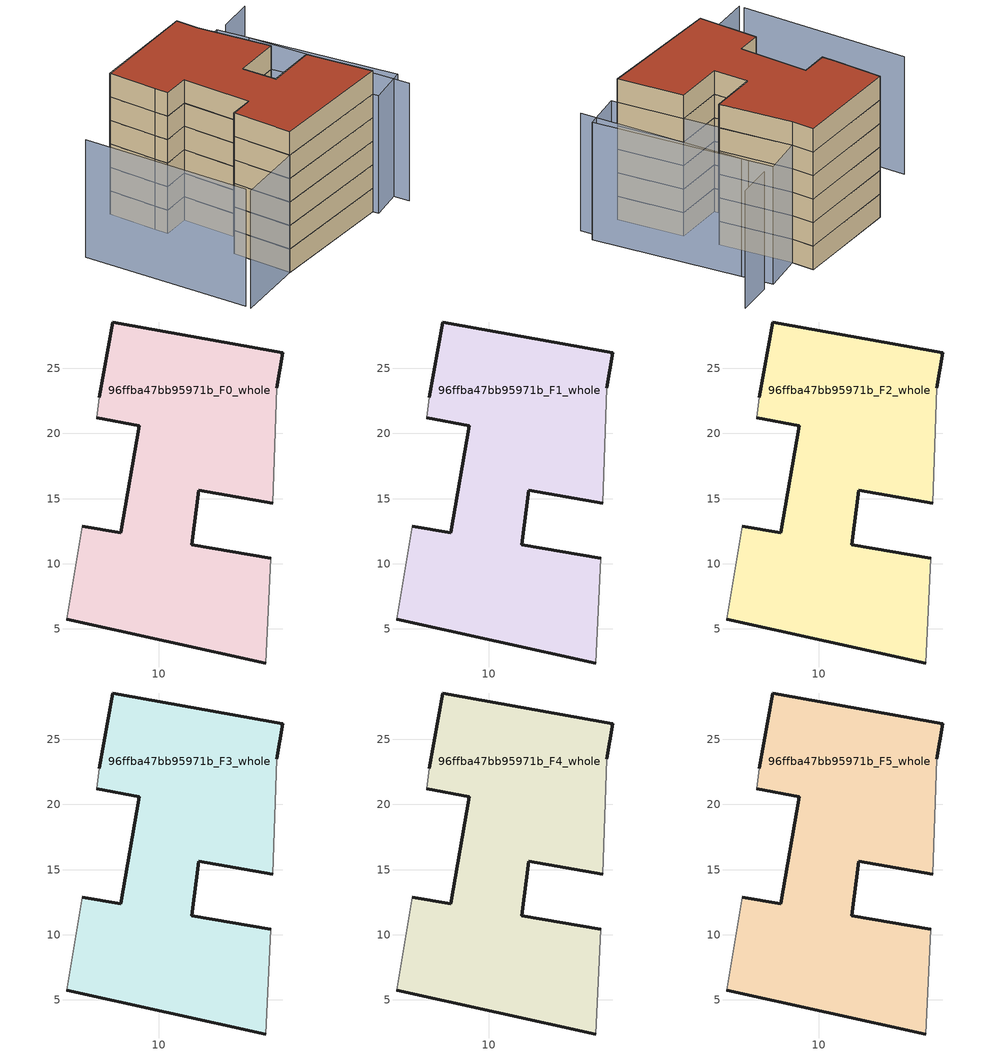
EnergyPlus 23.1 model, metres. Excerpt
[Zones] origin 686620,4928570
96ffba47bb95971b_F0_whole
 floor ground (EU_floor_Construction): 18.22,2.39 18.57,10.41 12.52,11.45 13.06,15.64 18.73,14.65 19.06,23.51 19.51,26.2 6.47,28.56 5.42,22.77 5.22,21.2 8.48,20.59 7.06,12.38 4.14,12.88 2.93,5.74 z0
 wall outside (EU_wall_Construction): 4.14,12.88 7.06,12.38 8.48,20.59 5.22,21.2 / 5.42,22.77 6.47,28.56 19.51,26.2 19.06,23.51 / 18.73,14.65 13.06,15.64 12.52,11.45 18.57,10.41 / 18.22,2.39 2.93,5.74 z0:3
 wall adiabatic (EU_wall_Construction): 2.93,5.74 4.14,12.88 / 5.22,21.2 5.42,22.77 / 19.06,23.51 18.73,14.65 / 18.57,10.41 18.22,2.39 z0:3
96ffba47bb95971b_F1_whole
 floor to 96ffba47bb95971b_F0_whole (EU_floor_Construction): 18.22,2.39 18.57,10.41 12.52,11.45 13.06,15.64 18.73,14.65 19.06,23.51 19.51,26.2 6.47,28.56 5.42,22.77 5.22,21.2 8.48,20.59 7.06,12.38 4.14,12.88 2.93,5.74 z3
 wall outside (EU_wall_Construction): 4.14,12.88 7.06,12.38 8.48,20.59 5.22,21.2 / 5.42,22.77 6.47,28.56 19.51,26.2 19.06,23.51 / 18.73,14.65 13.06,15.64 12.52,11.45 18.57,10.41 / 18.22,2.39 2.93,5.74 z3:6
 wall adiabatic (EU_wall_Construction): 2.93,5.74 4.14,12.88 / 5.22,21.2 5.42,22.77 / 19.06,23.51 18.73,14.65 / 18.57,10.41 18.22,2.39 z3:6
96ffba47bb95971b_F2_whole
 floor to 96ffba47bb95971b_F1_whole (EU_floor_Construction): 18.22,2.39 18.57,10.41 12.52,11.45 13.06,15.64 18.73,14.65 19.06,23.51 19.51,26.2 6.47,28.56 5.42,22.77 5.22,21.2 8.48,20.59 7.06,12.38 4.14,12.88 2.93,5.74 z6
 wall outside (EU_wall_Construction): 4.14,12.88 7.06,12.38 8.48,20.59 5.22,21.2 / 5.42,22.77 6.47,28.56 19.51,26.2 19.06,23.51 / 18.73,14.65 13.06,15.64 12.52,11.45 18.57,10.41 / 18.22,2.39 2.93,5.74 z6:9
 wall adiabatic (EU_wall_Construction): 2.93,5.74 4.14,12.88 / 5.22,21.2 5.42,22.77 / 19.06,23.51 18.73,14.65 / 18.57,10.41 18.22,2.39 z6:9
96ffba47bb95971b_F3_whole
 floor to 96ffba47bb95971b_F2_whole (EU_floor_Construction): 18.22,2.39 18.57,10.41 12.52,11.45 13.06,15.64 18.73,14.65 19.06,23.51 19.51,26.2 6.47,28.56 5.42,22.77 5.22,21.2 8.48,20.59 7.06,12.38 4.14,12.88 2.93,5.74 z9
 wall outside (EU_wall_Construction): 4.14,12.88 7.06,12.38 8.48,20.59 5.22,21.2 / 5.42,22.77 6.47,28.56 19.51,26.2 19.06,23.51 / 18.73,14.65 13.06,15.64 12.52,11.45 18.57,10.41 / 18.22,2.39 2.93,5.74 z9:12
 wall adiabatic (EU_wall_Construction): 2.93,5.74 4.14,12.88 / 5.22,21.2 5.42,22.77 / 19.06,23.51 18.73,14.65 / 18.57,10.41 18.22,2.39 z9:12
96ffba47bb95971b_F4_whole
 floor to 96ffba47bb95971b_F3_whole (EU_floor_Construction): 18.22,2.39 18.57,10.41 12.52,11.45 13.06,15.64 18.73,14.65 19.06,23.51 19.51,26.2 6.47,28.56 5.42,22.77 5.22,21.2 8.48,20.59 7.06,12.38 4.14,12.88 2.93,5.74 z12
 wall outside (EU_wall_Construction): 4.14,12.88 7.06,12.38 8.48,20.59 5.22,21.2 / 5.42,22.77 6.47,28.56 19.51,26.2 19.06,23.51 / 18.73,14.65 13.06,15.64 12.52,11.45 18.57,10.41 / 18.22,2.39 2.93,5.74 z12:15
 wall adiabatic (EU_wall_Construction): 2.93,5.74 4.14,12.88 / 5.22,21.2 5.42,22.77 / 19.06,23.51 18.73,14.65 / 18.57,10.41 18.22,2.39 z12:15
96ffba47bb95971b_F5_whole
 floor to 96ffba47bb95971b_F4_whole (EU_floor_Construction): 18.22,2.39 18.57,10.41 12.52,11.45 13.06,15.64 18.73,14.65 19.06,23.51 19.51,26.2 6.47,28.56 5.42,22.77 5.22,21.2 8.48,20.59 7.06,12.38 4.14,12.88 2.93,5.74 z15
 wall outside (EU_wall_Construction): 4.14,12.88 7.06,12.38 8.48,20.59 5.22,21.2 / 5.42,22.77 6.47,28.56 19.51,26.2 19.06,23.51 / 18.73,14.65 13.06,15.64 12.52,11.45 18.57,10.41 / 18.22,2.39 2.93,5.74 z15:18
 wall adiabatic (EU_wall_Construction): 2.93,5.74 4.14,12.88 / 5.22,21.2 5.42,22.77 / 19.06,23.51 18.73,14.65 / 18.57,10.41 18.22,2.39 z15:18
 roof outside (EU_roof_Construction): 19.51,26.2 19.06,23.51 18.73,14.65 13.06,15.64 12.52,11.45 18.57,10.41 18.22,2.39 2.93,5.74 4.14,12.88 7.06,12.38 8.48,20.59 5.22,21.2 5.42,22.77 6.47,28.56 z18
shading: 21.83,-0.39 23.92,20.36 / -2.84,27.46 -5.5,7.37 / 3.41,5.68 -5.57,6.74 / 29.76,22.48 25.35,22.86 / 18.19,1.68 19.06,23.51 / 19.06,23.51 23.98,23.31 / 23.98,23.31 23.11,1.49 / 23.11,1.49 18.19,1.68 z0:15
[Building]
EU S2 Campaign: North Axis=0; Terrain=City; Solar Distribution=FullExterior
[Site:Location]
Bologna: Latitude=44.5; Longitude=11.25; Time Zone=1; Elevation=37
[SizingPeriod:WeatherFileDays]
AnnualSizingPeriod: Begin Month=1; Begin Day of Month=1; End Month=12; End Day of Month=31; Day of Week for Start Day=Monday; Use Weather File Daylight Saving Period=No; Use Weather File Rain and Snow Indicators=No
[MATERIAL]
EU_InternalMass_Material: Roughness=MediumRough; Thickness=0.1; Conductivity=1; Density=1800; Specific Heat=900; Thermal Absorptance=0.9; Solar Absorptance=0.7; Visible Absorptance=0.7
[MATERIAL:NOMASS] Roughness=MediumRough; Thermal Absorptance=0.9; Solar Absorptance=0.7; Visible Absorptance=0.7
Name | Thermal Resistance
EU_wall_NoMass | 0.905828
EU_roof_NoMass | 0.37593
EU_floor_NoMass | 0.67114
[CONSTRUCTION]
EU_wall_Construction: EU_wall_NoMass
EU_roof_Construction: EU_roof_NoMass
EU_floor_Construction: EU_floor_NoMass
EU_InternalMass_Construction: EU_InternalMass_Material
[ZONE] Type=1; Multiplier=1; Ceiling Height=autocalculate; Floor Area=autocalculate; Part of Total Floor Area=Yes
Name | Volume
96ffba47bb95971b_F0_whole | 848.596
96ffba47bb95971b_F1_whole; 96ffba47bb95971b_F2_whole; 96ffba47bb95971b_F3_whole; 96ffba47bb95971b_F4_whole; 96ffba47bb95971b_F5_whole | 848.595
[INTERNALMASS] Construction=EU_InternalMass_Construction; Surface Area=282.865
Name | Zone or ZoneList
96ffba47bb95971b_F0_whole_EU_InternalMass | 96ffba47bb95971b_F0_whole
96ffba47bb95971b_F1_whole_EU_InternalMass | 96ffba47bb95971b_F1_whole
96ffba47bb95971b_F2_whole_EU_InternalMass | 96ffba47bb95971b_F2_whole
96ffba47bb95971b_F3_whole_EU_InternalMass | 96ffba47bb95971b_F3_whole
96ffba47bb95971b_F4_whole_EU_InternalMass | 96ffba47bb95971b_F4_whole
96ffba47bb95971b_F5_whole_EU_InternalMass | 96ffba47bb95971b_F5_whole
[OTHEREQUIPMENT] Fuel Type=Electricity; Design Level Calculation Method=Watts/Area; Power per Zone Floor Area=1; Fraction Latent=0; Fraction Radiant=0; Fraction Lost=0; Carbon Dioxide Generation Rate=0; EndUse Subcategory=EU_Step8_InternalGains
Name | Zone or ZoneList or Space or SpaceList | Schedule
EU_Step8_InternalGain_96ffba47bb95971b_F0_whole_f000 | 96ffba47bb95971b_F0_whole | EU_Step8_GainSchedule_96ffba47bb95971b_F0_whole_f000
EU_Step8_InternalGain_96ffba47bb95971b_F1_whole_f000 | 96ffba47bb95971b_F1_whole | EU_Step8_GainSchedule_96ffba47bb95971b_F1_whole_f000
EU_Step8_InternalGain_96ffba47bb95971b_F2_whole_f000 | 96ffba47bb95971b_F2_whole | EU_Step8_GainSchedule_96ffba47bb95971b_F2_whole_f000
EU_Step8_InternalGain_96ffba47bb95971b_F3_whole_f000 | 96ffba47bb95971b_F3_whole | EU_Step8_GainSchedule_96ffba47bb95971b_F3_whole_f000
EU_Step8_InternalGain_96ffba47bb95971b_F4_whole_f000 | 96ffba47bb95971b_F4_whole | EU_Step8_GainSchedule_96ffba47bb95971b_F4_whole_f000
EU_Step8_InternalGain_96ffba47bb95971b_F5_whole_f000 | 96ffba47bb95971b_F5_whole | EU_Step8_GainSchedule_96ffba47bb95971b_F5_whole_f000
[ZONEVENTILATION:DESIGNFLOWRATE] Schedule=EU_AlwaysOn; Design Flow Rate Calculation Method=AirChanges/Hour; Air Changes per Hour=0.73129; Ventilation Type=Natural; Fan Pressure Rise=0; Fan Total Efficiency=1; Constant Term Coefficient=1; Temperature Term Coefficient=0; Velocity Term Coefficient=0; Velocity Squared Term Coefficient=0; Minimum Indoor Temperature=-100; Maximum Indoor Temperature=100; Delta Temperature=-100; Minimum Outdoor Temperature=-100; Maximum Outdoor Temperature=100; Maximum Wind Speed=40
Name | Zone or ZoneList or Space or SpaceList
EU_ConstantAir_96ffba47bb95971b_F0_whole | 96ffba47bb95971b_F0_whole
EU_ConstantAir_96ffba47bb95971b_F1_whole | 96ffba47bb95971b_F1_whole
EU_ConstantAir_96ffba47bb95971b_F2_whole | 96ffba47bb95971b_F2_whole
EU_ConstantAir_96ffba47bb95971b_F3_whole | 96ffba47bb95971b_F3_whole
EU_ConstantAir_96ffba47bb95971b_F4_whole | 96ffba47bb95971b_F4_whole
EU_ConstantAir_96ffba47bb95971b_F5_whole | 96ffba47bb95971b_F5_whole
[HVACTEMPLATE:THERMOSTAT] Constant Heating Setpoint=20; Constant Cooling Setpoint=50
EU_HeatOnly_96ffba47bb95971b_F0_whole; EU_HeatOnly_96ffba47bb95971b_F1_whole; EU_HeatOnly_96ffba47bb95971b_F2_whole; EU_HeatOnly_96ffba47bb95971b_F3_whole; EU_HeatOnly_96ffba47bb95971b_F4_whole; EU_HeatOnly_96ffba47bb95971b_F5_whole
[HVACTEMPLATE:ZONE:IDEALLOADSAIRSYSTEM] System Availability Schedule=EU_AlwaysOn; Maximum Heating Supply Air Temperature=50; Minimum Cooling Supply Air Temperature=13; Maximum Heating Supply Air Humidity Ratio=0.0156; Minimum Cooling Supply Air Humidity Ratio=0.0077; Heating Limit=NoLimit; Cooling Limit=NoLimit; Heating Availability Schedule=EU_AlwaysOn; Cooling Availability Schedule=EU_CoolingOff; Dehumidification Control Type=ConstantSensibleHeatRatio; Cooling Sensible Heat Ratio=0.7; Dehumidification Setpoint=60; Humidification Control Type=None; Humidification Setpoint=30; Outdoor Air Method=None; Outdoor Air Flow Rate per Person=0.00944; Outdoor Air Flow Rate per Zone Floor Area=0; Outdoor Air Flow Rate per Zone=0; Demand Controlled Ventilation Type=None; Outdoor Air Economizer Type=NoEconomizer; Heat Recovery Type=None; Sensible Heat Recovery Effectiveness=0.7; Latent Heat Recovery Effectiveness=0.65
Name | Template Thermostat
96ffba47bb95971b_F0_whole | EU_HeatOnly_96ffba47bb95971b_F0_whole
96ffba47bb95971b_F1_whole | EU_HeatOnly_96ffba47bb95971b_F1_whole
96ffba47bb95971b_F2_whole | EU_HeatOnly_96ffba47bb95971b_F2_whole
96ffba47bb95971b_F3_whole | EU_HeatOnly_96ffba47bb95971b_F3_whole
96ffba47bb95971b_F4_whole | EU_HeatOnly_96ffba47bb95971b_F4_whole
96ffba47bb95971b_F5_whole | EU_HeatOnly_96ffba47bb95971b_F5_whole
[SIZING:ZONE] Zone Cooling Design Supply Air Temperature Input Method=SupplyAirTemperature; Zone Cooling Design Supply Air Temperature=13; Zone Heating Design Supply Air Temperature Input Method=SupplyAirTemperature; Zone Heating Design Supply Air Temperature=50; Zone Cooling Design Supply Air Humidity Ratio=0.008; Zone Heating Design Supply Air Humidity Ratio=0.008; Cooling Design Air Flow Method=DesignDay; Cooling Design Air Flow Rate=0; Cooling Minimum Air Flow per Zone Floor Area=0.000762; Cooling Minimum Air Flow=0; Cooling Minimum Air Flow Fraction=0.2; Heating Design Air Flow Method=DesignDay; Heating Design Air Flow Rate=0; Heating Maximum Air Flow per Zone Floor Area=0.002032; Heating Maximum Air Flow=0.141576; Heating Maximum Air Flow Fraction=0.3; Account for Dedicated Outdoor Air System=No; Dedicated Outdoor Air System Control Strategy=NeutralSupplyAir; Dedicated Outdoor Air Low Setpoint Temperature for Design=autosize; Dedicated Outdoor Air High Setpoint Temperature for Design=autosize; Zone Load Sizing Method=Sensible Load Only No Latent Load; Zone Latent Cooling Design Supply Air Humidity Ratio Input Method=HumidityRatioDifference; Zone Cooling Design Supply Air Humidity Ratio Difference=0.005; Zone Latent Heating Design Supply Air Humidity Ratio Input Method=HumidityRatioDifference; Zone Humidification Design Supply Air Humidity Ratio Difference=0.005
96ffba47bb95971b_F0_whole; 96ffba47bb95971b_F1_whole; 96ffba47bb95971b_F2_whole; 96ffba47bb95971b_F3_whole; 96ffba47bb95971b_F4_whole; 96ffba47bb95971b_F5_whole
[SCHEDULE:CONSTANT]
Name | Hourly Value
EU_AlwaysOn | 1
EU_CoolingOff | 0
[SCHEDULE:FILE] Column Number=1; Rows to Skip at Top=0; Number of Hours of Data=8760; Column Separator=Comma; Interpolate to Timestep=No; Minutes per Item=60; Adjust Schedule for Daylight Savings=Yes
Name | File
EU_Step8_GainSchedule_96ffba47bb95971b_F0_whole_f000 | ../../schedules/96ffba47bb95971b/96ffba47bb95971b_F0_whole_f000_gain.csv
EU_Step8_GainSchedule_96ffba47bb95971b_F1_whole_f000 | ../../schedules/96ffba47bb95971b/96ffba47bb95971b_F1_whole_f000_gain.csv
EU_Step8_GainSchedule_96ffba47bb95971b_F2_whole_f000 | ../../schedules/96ffba47bb95971b/96ffba47bb95971b_F2_whole_f000_gain.csv
EU_Step8_GainSchedule_96ffba47bb95971b_F3_whole_f000 | ../../schedules/96ffba47bb95971b/96ffba47bb95971b_F3_whole_f000_gain.csv
EU_Step8_GainSchedule_96ffba47bb95971b_F4_whole_f000 | ../../schedules/96ffba47bb95971b/96ffba47bb95971b_F4_whole_f000_gain.csv
EU_Step8_GainSchedule_96ffba47bb95971b_F5_whole_f000 | ../../schedules/96ffba47bb95971b/96ffba47bb95971b_F5_whole_f000_gain.csv
